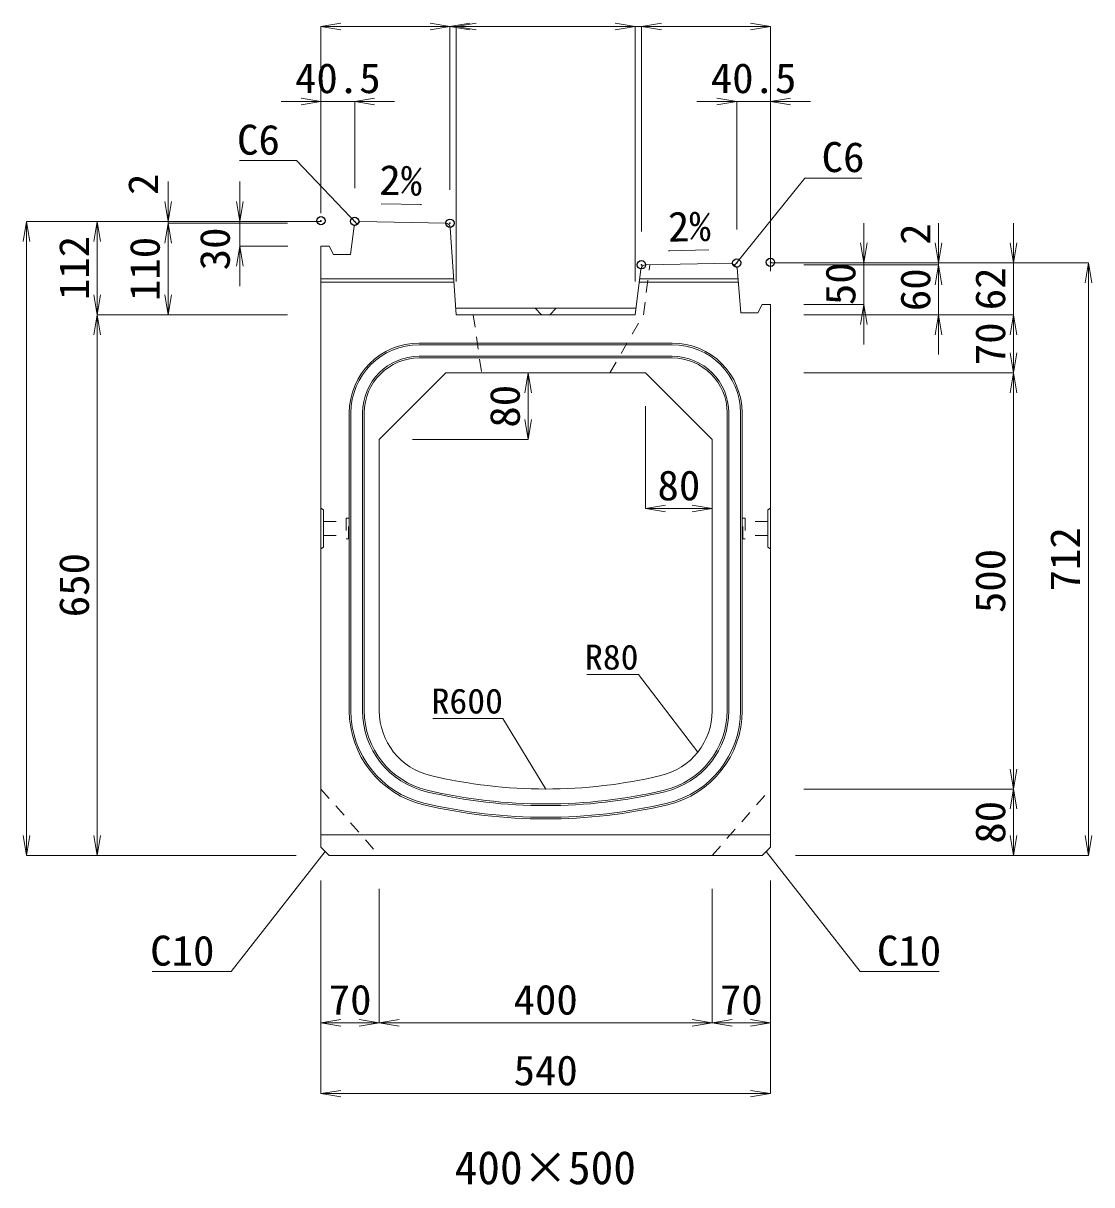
# Model space of a CAD drawing. Units: millimetres at full size, sheet at 1:20. Extents: x -1267 to 18002, y -8037 to 7143.
# Drawn here: x 11307 to 12591, y -5004 to -3608 of the extents above; entities that cross this region are included whole.
import ezdxf
from ezdxf.enums import TextEntityAlignment as Align

# ---------------------------------------------------------------- set-up
doc = ezdxf.new("R2010")
doc.units = ezdxf.units.MM
doc.header["$LTSCALE"] = 20
doc.header["$PDMODE"] = 32
doc.header["$PDSIZE"] = 10
doc.linetypes.add('USER1', pattern=[1.35, 0.75, -0.6])
for name, color, linetype, lineweight in [('インサート', 3, 'USER1', 9), ('寸法線', 7, 'Continuous', 13), ('引出線', 4, 'Continuous', 13), ('排水孔', 30, 'USER1', 9), ('本体', 2, 'Continuous', 13), ('目地', 132, 'Continuous', 5)]:
    doc.layers.add(name, color=color, linetype=linetype, lineweight=lineweight)
doc.layers.add('作業エリア', color=11, linetype='Continuous')
doc.layers.add('文字', color=7, linetype='Continuous')
doc.styles.add('ＭＳ 明朝', font='')
doc.styles.get('ＭＳ 明朝').set_extended_font_data('MS Mincho')

# ---------------------------------------------------------------- blocks, each defined once
blk = doc.blocks.new('open_arrow')
at = {"color": 0, "linetype": 'Continuous', "lineweight": -2}
blk.add_lwpolyline([(7.5, 1.25), (0, 0), (7.5, -1.25)], dxfattribs=at)

msp = doc.modelspace()

# ---------------------------------------------------------------- linework, layer by layer
at = {"layer": 'インサート'}
for p, q in [((11667.64, -4207.31), (11694.64, -4207.31)), ((11667.64, -4207.31), (11667.64, -4224.31)), ((11697.64, -4203.31), (11694.64, -4203.31)), ((11694.64, -4203.31), (11694.64, -4228.31)), ((11697.64, -4228.31), (11697.64, -4203.31)), ((12171.24, -4203.31), (12174.24, -4203.31)), ((12171.24, -4228.31), (12171.24, -4203.31)), ((12174.24, -4203.31), (12174.24, -4228.31)), ((12201.24, -4207.31), (12174.24, -4207.31)), ((12201.24, -4207.31), (12201.24, -4224.31)), ((11667.64, -4224.31), (11694.64, -4224.31)), ((11694.64, -4228.31), (11697.64, -4228.31)), ((12174.24, -4228.31), (12171.24, -4228.31)), ((12201.24, -4224.31), (12174.24, -4224.31))]:
    msp.add_line(p, q, dxfattribs=at)
at = {"layer": '作業エリア'}
for p in [(11664.44, -3845.81), (11704.94, -3846.59), (11704.94, -3846.62), (11819.44, -3848.81), (12049.44, -3898.81), (12163.94, -3896.59), (12204.44, -3895.81), (12204.44, -3895.81)]:
    msp.add_point(p, dxfattribs=at)
at = {"layer": '寸法線'}
for p, q in [((11664.44, -3612.5), (11867.44, -3612.5)), ((11664.44, -3836.59), (11664.44, -3612.5)), ((11771.44, -3612.5), (11874.94, -3612.5)), ((11819.44, -3808.81), (11819.44, -3612.5)), ((11819.44, -3808.81), (11819.44, -3612.5)), ((11826.94, -3918.81), (11826.94, -3612.5)), ((11826.94, -3612.5), (12041.94, -3612.5)), ((11826.94, -3918.81), (11826.94, -3612.5)), ((11993.94, -3612.5), (12097.44, -3612.5)), ((12041.94, -3918.81), (12041.94, -3612.5)), ((12041.94, -3918.81), (12041.94, -3612.5)), ((12049.44, -3858.81), (12049.44, -3612.5)), ((12049.44, -3612.5), (12204.44, -3612.5)), ((12049.44, -3858.81), (12049.44, -3612.5)), ((12204.44, -3906.59), (12204.44, -3612.5)), ((11616.44, -3702.5), (11752.94, -3702.5)), ((11664.44, -3836.62), (11664.44, -3702.5)), ((11704.94, -3806.62), (11704.94, -3702.5)), ((12115.94, -3702.5), (12252.44, -3702.5)), ((12163.94, -3856.59), (12163.94, -3702.5)), ((12204.44, -3906.59), (12204.44, -3702.5)), ((11480.7, -3896.81), (11480.7, -3798.62)), ((11566.9, -3924.62), (11566.9, -3798.62)), ((11310.7, -4608.81), (11310.7, -3846.62)), ((11664.94, -3846.62), (11310.7, -3846.62)), ((11395.7, -3958.81), (11395.7, -3846.62)), ((11664.94, -3846.62), (11395.7, -3846.62)), ((11664.94, -3846.62), (11480.7, -3846.62)), ((11480.7, -3958.81), (11480.7, -3848.81)), ((11624.21, -3848.81), (11480.7, -3848.81)), ((11624.21, -3848.81), (11480.7, -3848.81)), ((11664.94, -3846.62), (11566.9, -3846.62)), ((12316.53, -3994.59), (12316.53, -3848.59)), ((12406.53, -3946.81), (12406.53, -3848.59)), ((12496.53, -4006.81), (12496.53, -3848.59)), ((11624.44, -3876.62), (11566.9, -3876.62)), ((12203.94, -3896.59), (12496.53, -3896.59)), ((12203.94, -3896.59), (12406.53, -3896.59)), ((12203.94, -3896.59), (12586.53, -3896.59)), ((12203.94, -3896.59), (12316.53, -3896.59)), ((12244.44, -3898.81), (12406.53, -3898.81)), ((12244.44, -3898.81), (12406.53, -3898.81)), ((12406.53, -4006.81), (12406.53, -3898.81)), ((12586.53, -4608.81), (12586.53, -3896.59)), ((12244.44, -3946.59), (12316.53, -3946.59)), ((11395.7, -4608.81), (11395.7, -3958.81)), ((11624.21, -3958.81), (11395.7, -3958.81)), ((11624.21, -3958.81), (11395.7, -3958.81)), ((11624.21, -3958.81), (11480.7, -3958.81)), ((12244.44, -3958.81), (12496.53, -3958.81)), ((12244.44, -3958.81), (12496.53, -3958.81)), ((12244.44, -3958.81), (12406.53, -3958.81)), ((12496.53, -4028.81), (12496.53, -3958.81)), ((11913.29, -4108.81), (11913.29, -4028.81)), ((12244.44, -4028.81), (12496.53, -4028.81)), ((12244.44, -4028.81), (12496.53, -4028.81)), ((12496.53, -4528.81), (12496.53, -4028.81)), ((12054.44, -4068.81), (12054.44, -4191.89)), ((11774.44, -4108.81), (11913.29, -4108.81)), ((12054.44, -4191.89), (12134.44, -4191.89)), ((12244.44, -4528.81), (12496.53, -4528.81)), ((12244.44, -4528.81), (12496.53, -4528.81)), ((12496.53, -4608.81), (12496.53, -4528.81)), ((11634.44, -4608.81), (11310.7, -4608.81)), ((11634.44, -4608.81), (11395.7, -4608.81)), ((12234.44, -4608.81), (12586.53, -4608.81)), ((12234.44, -4608.81), (12496.53, -4608.81)), ((11664.44, -4638.81), (11664.44, -4809.96)), ((11664.44, -4638.81), (11664.44, -4894.96)), ((12204.44, -4638.81), (12204.44, -4809.96)), ((12204.44, -4638.81), (12204.44, -4894.96)), ((11734.44, -4648.81), (11734.44, -4809.96)), ((11734.44, -4648.81), (11734.44, -4809.96)), ((12134.44, -4648.81), (12134.44, -4809.96)), ((12134.44, -4648.81), (12134.44, -4809.96)), ((11664.44, -4809.96), (11734.44, -4809.96)), ((11734.44, -4809.96), (12134.44, -4809.96)), ((12134.44, -4809.96), (12204.44, -4809.96)), ((11664.44, -4894.96), (12204.44, -4894.96))]:
    msp.add_line(p, q, dxfattribs=at)
at = {"layer": '引出線'}
for points in [[(11707.57, -3849.62), (11635.03, -3773.65), (11566.69, -3773.65)], [(12161.19, -3899.64), (12245.95, -3794.53), (12314.3, -3794.53)], [(11785.38, -3826.53), (11736.64, -3825.55), (11785.39, -3826.53)], [(12081.93, -3881.94), (12130.64, -3880.96), (12081.89, -3881.94)], [(12117.2, -4484.38), (12045.94, -4391.27), (11983.71, -4391.27)], [(11934.44, -4528.81), (11883.07, -4444.06), (11798.9, -4444.06)], [(11669.44, -4603.81), (11556.46, -4748.24), (11461.79, -4748.24)], [(12199.44, -4603.81), (12312.42, -4748.24), (12407.09, -4748.24)]]:
    msp.add_lwpolyline(points, dxfattribs=at)
at = {"layer": '排水孔'}
for p, q in [((12051.94, -3958.81), (12059.46, -3898.61)), ((11847.44, -3958.81), (11857.44, -4028.81)), ((11921.94, -3950.81), (11929.44, -3958.81)), ((11939.44, -3958.81), (11946.94, -3950.81)), ((12011.44, -4028.81), (12051.94, -3958.81))]:
    msp.add_line(p, q, dxfattribs=at)
at = {"layer": '本体'}
for p, q in [((11704.19, -3852.54), (11699.94, -3886.59)), ((11710.94, -3846.71), (11704.19, -3852.54)), ((11674.44, -3876.59), (11664.44, -3876.59)), ((11664.44, -4598.81), (11664.44, -3876.59)), ((11679.44, -3886.59), (11674.44, -3876.59)), ((11699.94, -3886.59), (11679.44, -3886.59)), ((12157.94, -3896.71), (12054.63, -3898.7)), ((12157.94, -3896.71), (12164.44, -3902.57)), ((12164.44, -3902.57), (12168.94, -3956.59)), ((12189.44, -3956.59), (12194.44, -3946.59)), ((12194.44, -3946.59), (12204.44, -3946.59)), ((12204.44, -4598.81), (12204.44, -3946.59)), ((11826.94, -3958.81), (12041.94, -3958.81)), ((12168.94, -3956.59), (12189.44, -3956.59)), ((11734.44, -4108.81), (11814.44, -4028.81)), ((11814.44, -4028.81), (12054.44, -4028.81)), ((12054.44, -4028.81), (12134.44, -4108.81)), ((11734.44, -4434.77), (11734.44, -4108.81)), ((12134.44, -4108.81), (12134.44, -4434.77)), ((11674.44, -4608.81), (11664.44, -4598.81)), ((12194.44, -4608.81), (12204.44, -4598.81)), ((11674.44, -4608.81), (12194.44, -4608.81))]:
    msp.add_line(p, q, dxfattribs=at)
at = {"layer": '本体', "lineweight": 20}
for p, q in [((11813.94, -3848.7), (11710.94, -3846.71)), ((11826.94, -3958.81), (11819.81, -3854.29)), ((12048.79, -3903.96), (12041.94, -3958.81))]:
    msp.add_line(p, q, dxfattribs=at)
at = {"layer": '本体', "lineweight": 9}
for p, q in [((11826.39, -3950.81), (12042.94, -3950.81)), ((11664.44, -4191.31), (11667.64, -4193.31)), ((11667.64, -4193.31), (11667.64, -4238.31)), ((12204.44, -4191.31), (12201.24, -4193.31)), ((12201.24, -4193.31), (12201.24, -4238.31)), ((11667.64, -4238.31), (11664.44, -4240.31)), ((12201.24, -4238.31), (12204.44, -4240.31)), ((11664.44, -4583.81), (12204.44, -4583.81))]:
    msp.add_line(p, q, dxfattribs=at)
at = {"layer": '本体', "linetype": 'USER1', "lineweight": 9}
for p, q in [((11664.44, -4528.81), (11734.44, -4608.81)), ((12134.44, -4608.81), (12204.44, -4528.81))]:
    msp.add_line(p, q, dxfattribs=at)
at = {"layer": '本体', "lineweight": 20}
msp.add_arc((11813.83, -3854.7), 6, 3.90049, 88.89119, dxfattribs=at)
at = {"layer": '本体'}
for centre, radius, start, end in [((12054.75, -3904.7), 6, 91.10881, 172.87498), ((11814.44, -4434.77), 80, 180, 256.65764), ((12054.44, -4434.77), 80, 283.34236, 0), ((11934.44, -3928.81), 600, 256.65764, 283.34236)]:
    msp.add_arc(centre, radius, start, end, dxfattribs=at)
at = {"layer": '目地'}
for p, q in [((11664.44, -3915.81), (11824.01, -3915.81)), ((11664.44, -3919.81), (11824.28, -3919.81)), ((12165.87, -3919.81), (12046.81, -3919.81)), ((12165.54, -3915.81), (12047.31, -3915.81)), ((12086.44, -3992.81), (11782.44, -3992.81)), ((12086.44, -3994.81), (11782.44, -3994.81)), ((12086.44, -4008.81), (11782.44, -4008.81)), ((12086.44, -4010.81), (11782.44, -4010.81)), ((11698.44, -4076.81), (11698.44, -4434.77)), ((11700.44, -4076.81), (11700.44, -4434.77)), ((11714.44, -4076.81), (11714.44, -4434.77)), ((11716.44, -4076.81), (11716.44, -4434.77)), ((12152.44, -4434.77), (12152.44, -4076.81)), ((12154.44, -4434.77), (12154.44, -4076.81)), ((12168.44, -4434.77), (12168.44, -4076.81)), ((12170.44, -4434.77), (12170.44, -4076.81))]:
    msp.add_line(p, q, dxfattribs=at)
for centre, radius, start, end in [((11782.44, -4076.81), 84, 90, 180), ((11782.44, -4076.81), 82, 90, 180), ((12086.44, -4076.81), 84, 0, 90), ((12086.44, -4076.81), 82, 0, 90), ((11782.44, -4076.81), 68, 90, 180), ((11782.44, -4076.81), 66, 90, 180), ((12086.44, -4076.81), 68, 0, 90), ((12086.44, -4076.81), 66, 0, 90), ((11814.44, -4434.77), 116, 180, 256.65764), ((11814.44, -4434.77), 114, 180, 256.65764), ((11814.44, -4434.77), 100, 180, 256.65764), ((11814.44, -4434.77), 98, 180, 256.65764), ((12054.44, -4434.77), 98, 283.34236, 0), ((12054.44, -4434.77), 100, 283.34236, 0), ((12054.44, -4434.77), 114, 283.34236, 0), ((12054.44, -4434.77), 116, 283.34236, 0), ((11934.44, -3928.81), 620, 256.65764, 283.34236), ((11934.44, -3928.81), 618, 256.65764, 283.34236), ((11934.44, -3928.81), 636, 256.65764, 283.34236), ((11934.44, -3928.81), 634, 256.65764, 283.34236)]:
    msp.add_arc(centre, radius, start, end, dxfattribs=at)

# ---------------------------------------------------------------- block references
at = {"layer": '寸法線', "xscale": 3.2, "yscale": 3.2}
for p in [(11664.44, -3612.5), (11819.44, -3612.5), (11826.94, -3612.5), (11826.94, -3612.5), (12049.44, -3612.5), (12049.44, -3612.5), (11704.94, -3702.5), (12204.44, -3702.5), (12054.44, -4191.89), (11664.44, -4809.96), (11734.44, -4809.96), (12134.44, -4809.96), (11664.44, -4894.96)]:
    msp.add_blockref('open_arrow', p, dxfattribs=at)
for p, rotation in [((11819.44, -3612.5), 180), ((12041.94, -3612.5), 180), ((12041.94, -3612.5), 180), ((12204.44, -3612.5), 180), ((11664.44, -3702.5), 180), ((12163.94, -3702.5), 180), ((11480.7, -3846.62), 90), ((11566.9, -3846.62), 90), ((11310.7, -3846.62), 270), ((11395.7, -3846.62), 270), ((11480.7, -3848.81), 270), ((11480.7, -3848.81), 270), ((11566.9, -3876.62), 270), ((12316.53, -3896.59), 90), ((12406.53, -3896.59), 90), ((12496.53, -3896.59), 90), ((12406.53, -3898.81), 270), ((12406.53, -3898.81), 270), ((12586.53, -3896.59), 270), ((11395.7, -3958.81), 90), ((11480.7, -3958.81), 90), ((12316.53, -3946.59), 270), ((11395.7, -3958.81), 270), ((12406.53, -3958.81), 270), ((12496.53, -3958.81), 270), ((12496.53, -3958.81), 270), ((12496.53, -4028.81), 90), ((11913.29, -4028.81), 270), ((12496.53, -4028.81), 270), ((11913.29, -4108.81), 90), ((12134.44, -4191.89), 180), ((12496.53, -4528.81), 90), ((12496.53, -4528.81), 270), ((11310.7, -4608.81), 90), ((11395.7, -4608.81), 90), ((12496.53, -4608.81), 90), ((12586.53, -4608.81), 90), ((11734.44, -4809.96), 180), ((12134.44, -4809.96), 180), ((12204.44, -4809.96), 180), ((12204.44, -4894.96), 180)]:
    msp.add_blockref('open_arrow', p, dxfattribs=dict(at, rotation=rotation))
at = {"layer": '引出線'}
for p, xscale, yscale, rotation in [((11785.38, -3826.53), 0.16, 0.16, 178.9), ((11707.57, -3849.62), 0.16, 0.16, 133.7), ((12081.93, -3881.94), 0.16, 0.16, 1.1), ((12161.19, -3899.64), 0.16, 0.16, 51.1), ((12117.2, -4484.38), 0.133, 0.133, 127.4), ((11934.44, -4528.81), 0.133, 0.133, 121.2), ((11669.44, -4603.81), 0.16, 0.16, 232), ((12199.44, -4603.81), 0.16, 0.16, 308)]:
    msp.add_blockref('open_arrow', p, dxfattribs=dict(at, xscale=xscale, yscale=yscale, rotation=rotation))

# ---------------------------------------------------------------- texts
at = {"layer": '寸法線', "style": 'ＭＳ 明朝', "width": 1.05}
for s, p in [('40.5', (11684.69, -3674.5)), ('40.5', (12184.19, -3674.5)), ('80', (12094.44, -4163.89)), ('70', (11699.44, -4781.96)), ('400', (11934.44, -4781.96)), ('70', (12169.44, -4781.96)), ('540', (11934.44, -4866.96))]:
    msp.add_text(s, height=36.03, dxfattribs=at).set_placement(p, align=Align.MIDDLE_CENTER)
for s, p in [('2', (11450.7, -3802.04)), ('2', (12378.53, -3861.93)), ('112', (11367.7, -3902.71)), ('30', (11536.9, -3879.71)), ('110', (11452.7, -3903.81)), ('50', (12288.53, -3921.59)), ('60', (12378.53, -3928.81)), ('62', (12468.53, -3927.7)), ('70', (12468.53, -3993.81)), ('80', (11885.29, -4068.81)), ('712', (12558.53, -4252.7)), ('500', (12468.53, -4278.81)), ('650', (11367.7, -4283.81)), ('80', (12468.53, -4568.81))]:
    msp.add_text(s, height=36.03, rotation=90, dxfattribs=at).set_placement(p, align=Align.MIDDLE_CENTER)
at = {"layer": '引出線', "style": 'ＭＳ 明朝', "width": 1.05}
for s, height, p in [('C6', 36.03, (11615.03, -3730.45)), ('R80', 30.02, (12045.94, -4355.27)), ('R600', 30.02, (11883.07, -4408.06)), ('C10', 36.03, (11536.46, -4705.04))]:
    msp.add_text(s, height=height, dxfattribs=at).set_placement(p, align=Align.TOP_RIGHT)
for s, p in [('C6', (12265.95, -3751.33)), ('C10', (12332.42, -4705.04))]:
    msp.add_text(s, height=36.03, dxfattribs=at).set_placement(p, align=Align.TOP_LEFT)
msp.add_text('2%', height=36.03, rotation=358.854, dxfattribs=at).set_placement((11786.32, -3779.64), align=Align.TOP_RIGHT)
msp.add_text('2%', height=36.03, rotation=1.146, dxfattribs=at).set_placement((12080.95, -3835.04), align=Align.TOP_LEFT)
at = {"layer": '文字', "style": 'ＭＳ 明朝'}
msp.add_text('400×500', height=40.03, dxfattribs=at).set_placement((11933.96, -4983.78), align=Align.MIDDLE_CENTER)

doc.saveas('drawing.dxf')
